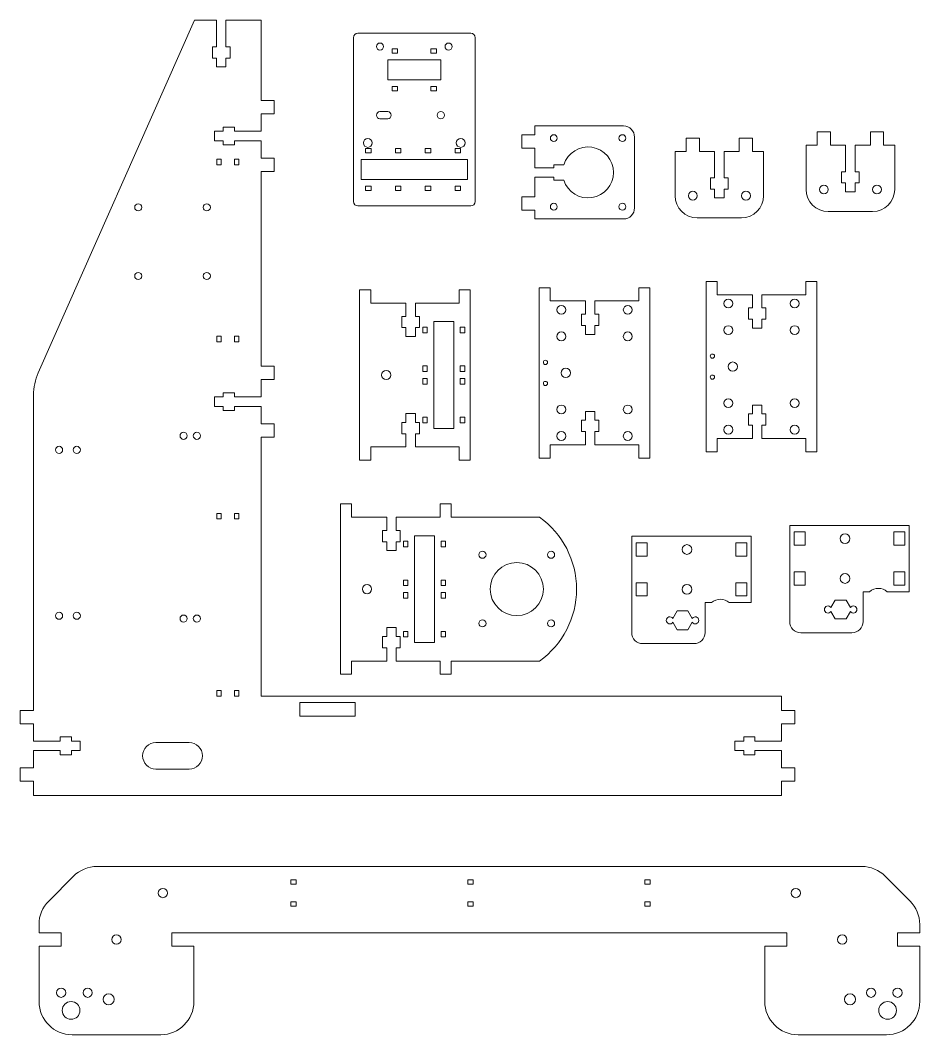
# Model space of a CAD drawing. Header units: millimetres. Extents: x -331 to 110, y -753 to 749.
# Drawn here: x -301.8 to 104.6, y 291.1 to 749.4 of the extents above; entities that cross this region are included whole.
import ezdxf

# ---------------------------------------------------------------- set-up
doc = ezdxf.new("R2010")
doc.units = ezdxf.units.MM

msp = doc.modelspace()

# ---------------------------------------------------------------- linework, layer by layer
at = {"color": 7, "linetype": 'Continuous', "lineweight": 15}
for p, q in [((-223.01, 749.37), (-293.66, 590.16)), ((-213.11, 749.37), (-223.01, 749.37)), ((-213.11, 749.37), (-213.11, 737.37)), ((-193.01, 749.37), (-208.91, 749.37)), ((-208.91, 737.37), (-208.91, 749.37)), ((-193.01, 749.37), (-193.01, 713.11)), ((-98.26, 743.49), (-149.26, 743.49)), ((-151.26, 741.49), (-151.26, 667.49)), ((-96.26, 667.49), (-96.26, 741.49)), ((-213.11, 737.37), (-215.01, 737.37)), ((-215.01, 737.37), (-215.01, 732.27)), ((-207.01, 737.37), (-208.91, 737.37)), ((-207.01, 732.27), (-207.01, 737.37)), ((-131.28, 736.49), (-133.78, 736.49)), ((-133.78, 736.49), (-133.78, 734.49)), ((-133.78, 734.49), (-131.28, 734.49)), ((-131.28, 734.49), (-131.28, 736.49)), ((-116.23, 736.49), (-116.23, 734.49)), ((-113.73, 736.49), (-116.23, 736.49)), ((-116.23, 734.49), (-113.73, 734.49)), ((-113.73, 734.49), (-113.73, 736.49)), ((-215.01, 732.27), (-213.11, 732.27)), ((-213.11, 732.27), (-213.11, 728.27)), ((-208.91, 728.27), (-208.91, 732.27)), ((-208.91, 732.27), (-207.01, 732.27)), ((-111.73, 731.49), (-135.78, 731.49)), ((-135.78, 731.49), (-135.78, 722.49)), ((-111.73, 722.49), (-111.73, 731.49)), ((-213.11, 728.27), (-208.91, 728.27)), ((-135.78, 722.49), (-111.73, 722.49)), ((-131.28, 719.49), (-133.78, 719.49)), ((-133.78, 719.49), (-133.78, 717.49)), ((-131.28, 717.49), (-131.28, 719.49)), ((-113.73, 719.49), (-116.23, 719.49)), ((-116.23, 719.49), (-116.23, 717.49)), ((-113.73, 717.49), (-113.73, 719.49)), ((-133.78, 717.49), (-131.28, 717.49)), ((-116.23, 717.49), (-113.73, 717.49)), ((-187.01, 713.11), (-193.01, 713.11)), ((-187.01, 713.11), (-187.01, 707.11)), ((-187.01, 707.11), (-193.01, 707.11)), ((-193.01, 707.11), (-193.01, 699.31)), ((-135.76, 708.09), (-139.26, 708.09)), ((-205.01, 701.11), (-210.11, 701.11)), ((-210.11, 701.11), (-210.11, 699.31)), ((-205.01, 699.31), (-205.01, 701.11)), ((-139.26, 704.89), (-135.76, 704.89)), ((-29.22, 701.64), (-69.22, 701.64)), ((-69.22, 701.64), (-69.22, 697.64)), ((-210.11, 699.31), (-214.11, 699.31)), ((-214.11, 699.31), (-214.11, 694.91)), ((-193.01, 699.31), (-205.01, 699.31)), ((-75.22, 691.64), (-75.22, 697.64)), ((-75.22, 697.64), (-69.22, 697.64)), ((-24.22, 664.64), (-24.22, 696.64)), ((58.34, 698.94), (58.34, 692.94)), ((58.34, 698.94), (64.34, 698.94)), ((64.34, 698.94), (64.34, 692.94)), ((82.34, 698.94), (82.34, 692.94)), ((82.34, 698.94), (88.34, 698.94)), ((88.34, 698.94), (88.34, 692.94)), ((-214.11, 694.91), (-210.11, 694.91)), ((-210.11, 694.91), (-210.11, 693.11)), ((-210.11, 693.11), (-205.01, 693.11)), ((-205.01, 693.11), (-205.01, 694.91)), ((-205.01, 694.91), (-193.01, 694.91)), ((-193.01, 694.91), (-193.01, 687.11)), ((-0.88, 696.14), (-0.88, 690.14)), ((-0.88, 696.14), (5.12, 696.14)), ((5.12, 696.14), (5.12, 690.14)), ((23.12, 696.14), (23.12, 690.14)), ((23.12, 696.14), (29.12, 696.14)), ((29.12, 696.14), (29.12, 690.14)), ((58.34, 692.94), (53.34, 692.94)), ((53.34, 692.94), (53.34, 672.94)), ((71.14, 692.94), (64.34, 692.94)), ((71.14, 692.94), (71.14, 680.94)), ((75.54, 680.94), (75.54, 692.94)), ((82.34, 692.94), (75.54, 692.94)), ((93.34, 692.94), (88.34, 692.94)), ((93.34, 672.94), (93.34, 692.94)), ((-145.81, 691.49), (-145.81, 689.49)), ((-143.31, 691.49), (-145.81, 691.49)), ((-145.81, 689.49), (-143.31, 689.49)), ((-143.31, 689.49), (-143.31, 691.49)), ((-129.81, 691.49), (-132.31, 691.49)), ((-132.31, 691.49), (-132.31, 689.49)), ((-132.31, 689.49), (-129.81, 689.49)), ((-129.81, 689.49), (-129.81, 691.49)), ((-118.81, 691.49), (-118.81, 689.49)), ((-116.31, 691.49), (-118.81, 691.49)), ((-118.81, 689.49), (-116.31, 689.49)), ((-116.31, 689.49), (-116.31, 691.49)), ((-105.31, 691.49), (-105.31, 689.49)), ((-102.81, 691.49), (-105.31, 691.49)), ((-105.31, 689.49), (-102.81, 689.49)), ((-102.81, 689.49), (-102.81, 691.49)), ((-75.22, 691.64), (-69.22, 691.64)), ((-69.22, 691.64), (-69.22, 682.74)), ((-5.88, 690.14), (-5.88, 670.14)), ((-0.88, 690.14), (-5.88, 690.14)), ((11.92, 690.14), (5.12, 690.14)), ((11.92, 690.14), (11.92, 678.14)), ((16.32, 678.14), (16.32, 690.14)), ((23.12, 690.14), (16.32, 690.14)), ((34.12, 690.14), (29.12, 690.14)), ((34.12, 670.14), (34.12, 690.14)), ((-213.01, 686.62), (-213.01, 684.12)), ((-211.01, 686.62), (-213.01, 686.62)), ((-213.01, 684.12), (-211.01, 684.12)), ((-211.01, 684.12), (-211.01, 686.62)), ((-205.01, 686.62), (-205.01, 684.12)), ((-203.01, 686.62), (-205.01, 686.62)), ((-205.01, 684.12), (-203.01, 684.12)), ((-203.01, 684.12), (-203.01, 686.62)), ((-187.01, 687.11), (-193.01, 687.11)), ((-187.01, 687.11), (-187.01, 681.11)), ((-99.71, 686.49), (-147.81, 686.49)), ((-147.81, 686.49), (-147.81, 677.49)), ((-99.71, 677.49), (-99.71, 686.49)), ((-56.18, 684.14), (-60.72, 684.14)), ((-60.72, 684.14), (-60.72, 682.74)), ((-187.01, 681.11), (-193.01, 681.11)), ((-193.01, 681.11), (-193.01, 593.11)), ((-60.72, 682.74), (-69.22, 682.74)), ((-69.22, 678.54), (-69.22, 669.64)), ((-60.72, 678.54), (-69.22, 678.54)), ((-60.72, 678.54), (-60.72, 677.14)), ((71.14, 680.94), (69.34, 680.94)), ((69.34, 680.94), (69.34, 675.94)), ((77.34, 680.94), (75.54, 680.94)), ((77.34, 675.94), (77.34, 680.94)), ((-147.81, 677.49), (-99.71, 677.49)), ((-145.81, 674.49), (-145.81, 672.49)), ((-143.31, 674.49), (-145.81, 674.49)), ((-143.31, 672.49), (-143.31, 674.49)), ((-132.31, 674.49), (-132.31, 672.49)), ((-129.81, 674.49), (-132.31, 674.49)), ((-129.81, 672.49), (-129.81, 674.49)), ((-116.31, 674.49), (-118.81, 674.49)), ((-118.81, 674.49), (-118.81, 672.49)), ((-116.31, 672.49), (-116.31, 674.49)), ((-102.81, 674.49), (-105.31, 674.49)), ((-105.31, 674.49), (-105.31, 672.49)), ((-102.81, 672.49), (-102.81, 674.49)), ((-56.18, 677.14), (-60.72, 677.14)), ((11.92, 678.14), (10.12, 678.14)), ((10.12, 678.14), (10.12, 673.14)), ((18.12, 678.14), (16.32, 678.14)), ((18.12, 673.14), (18.12, 678.14)), ((69.34, 675.94), (71.14, 675.94)), ((71.14, 675.94), (71.14, 671.94)), ((75.54, 671.94), (75.54, 675.94)), ((75.54, 675.94), (77.34, 675.94)), ((-145.81, 672.49), (-143.31, 672.49)), ((-132.31, 672.49), (-129.81, 672.49)), ((-118.81, 672.49), (-116.31, 672.49)), ((-105.31, 672.49), (-102.81, 672.49)), ((-75.22, 663.64), (-75.22, 669.64)), ((-75.22, 669.64), (-69.22, 669.64)), ((10.12, 673.14), (11.92, 673.14)), ((11.92, 673.14), (11.92, 669.14)), ((11.92, 669.14), (16.32, 669.14)), ((16.32, 669.14), (16.32, 673.14)), ((16.32, 673.14), (18.12, 673.14)), ((71.14, 671.94), (75.54, 671.94)), ((-149.26, 665.49), (-98.26, 665.49)), ((-75.22, 663.64), (-69.22, 663.64)), ((-69.22, 663.64), (-69.22, 659.64)), ((4.12, 660.14), (24.12, 660.14)), ((63.34, 662.94), (83.34, 662.94)), ((-69.22, 659.64), (-29.22, 659.64)), ((-67.29, 628.57), (-67.29, 551.57)), ((-67.29, 628.57), (-62.29, 628.57)), ((-62.29, 628.57), (-62.29, 622.57)), ((-22.29, 628.57), (-22.29, 622.57)), ((-22.29, 628.57), (-17.29, 628.57)), ((-17.29, 551.57), (-17.29, 628.57)), ((8.16, 631.42), (8.16, 554.42)), ((8.16, 631.42), (13.16, 631.42)), ((13.16, 631.42), (13.16, 625.42)), ((53.16, 631.42), (53.16, 625.42)), ((53.16, 631.42), (58.16, 631.42)), ((58.16, 554.42), (58.16, 631.42)), ((-148.45, 627.63), (-148.45, 550.63)), ((-148.45, 627.63), (-143.45, 627.63)), ((-143.45, 627.63), (-143.45, 621.63)), ((-103.45, 627.63), (-98.45, 627.63)), ((-103.45, 627.63), (-103.45, 621.63)), ((-98.45, 550.63), (-98.45, 627.63)), ((29.06, 625.42), (13.16, 625.42)), ((29.06, 625.42), (29.06, 619.42)), ((33.26, 619.42), (33.26, 625.42)), ((53.16, 625.42), (33.26, 625.42)), ((-127.65, 621.63), (-143.45, 621.63)), ((-127.65, 621.63), (-127.65, 615.63)), ((-123.25, 615.63), (-123.25, 621.63)), ((-103.45, 621.63), (-123.25, 621.63)), ((-46.39, 622.57), (-62.29, 622.57)), ((-46.39, 622.57), (-46.39, 616.57)), ((-42.19, 616.57), (-42.19, 622.57)), ((-22.29, 622.57), (-42.19, 622.57)), ((29.06, 619.42), (27.26, 619.42)), ((27.26, 619.42), (27.26, 614.32)), ((35.06, 619.42), (33.26, 619.42)), ((35.06, 614.32), (35.06, 619.42)), ((-127.65, 615.63), (-129.45, 615.63)), ((-129.45, 615.63), (-129.45, 610.53)), ((-121.45, 615.63), (-123.25, 615.63)), ((-121.45, 610.53), (-121.45, 615.63)), ((-46.39, 616.57), (-48.19, 616.57)), ((-48.19, 616.57), (-48.19, 611.47)), ((-40.39, 616.57), (-42.19, 616.57)), ((-40.39, 611.47), (-40.39, 616.57)), ((27.26, 614.32), (29.06, 614.32)), ((29.06, 614.32), (29.06, 610.32)), ((33.26, 610.32), (33.26, 614.32)), ((33.26, 614.32), (35.06, 614.32)), ((-129.45, 610.53), (-127.65, 610.53)), ((-127.65, 610.53), (-127.65, 606.53)), ((-123.25, 606.53), (-123.25, 610.53)), ((-123.25, 610.53), (-121.45, 610.53)), ((-117.95, 610.73), (-119.95, 610.73)), ((-119.95, 610.73), (-119.95, 608.23)), ((-117.95, 608.23), (-117.95, 610.73)), ((-105.95, 613.23), (-114.95, 613.23)), ((-114.95, 613.23), (-114.95, 565.03)), ((-105.95, 565.03), (-105.95, 613.23)), ((-100.95, 610.73), (-102.95, 610.73)), ((-102.95, 610.73), (-102.95, 608.23)), ((-100.95, 608.23), (-100.95, 610.73)), ((-48.19, 611.47), (-46.39, 611.47)), ((-46.39, 611.47), (-46.39, 607.47)), ((-42.19, 607.47), (-42.19, 611.47)), ((-42.19, 611.47), (-40.39, 611.47)), ((29.06, 610.32), (33.26, 610.32)), ((-213.01, 606.62), (-213.01, 604.12)), ((-211.01, 606.62), (-213.01, 606.62)), ((-211.01, 604.12), (-211.01, 606.62)), ((-205.01, 606.62), (-205.01, 604.12)), ((-203.01, 606.62), (-205.01, 606.62)), ((-203.01, 604.12), (-203.01, 606.62)), ((-127.65, 606.53), (-123.25, 606.53)), ((-119.95, 608.23), (-117.95, 608.23)), ((-102.95, 608.23), (-100.95, 608.23)), ((-46.39, 607.47), (-42.19, 607.47)), ((-213.01, 604.12), (-211.01, 604.12)), ((-205.01, 604.12), (-203.01, 604.12)), ((-187.01, 593.11), (-193.01, 593.11)), ((-187.01, 593.11), (-187.01, 587.11)), ((-117.95, 593.23), (-119.95, 593.23)), ((-119.95, 593.23), (-119.95, 590.73)), ((-117.95, 590.73), (-117.95, 593.23)), ((-100.95, 593.23), (-102.95, 593.23)), ((-102.95, 593.23), (-102.95, 590.73)), ((-100.95, 590.73), (-100.95, 593.23)), ((-187.01, 587.11), (-193.01, 587.11)), ((-193.01, 587.11), (-193.01, 579.31)), ((-119.95, 590.73), (-117.95, 590.73)), ((-117.95, 587.53), (-119.95, 587.53)), ((-119.95, 587.53), (-119.95, 585.03)), ((-117.95, 585.03), (-117.95, 587.53)), ((-102.95, 590.73), (-100.95, 590.73)), ((-100.95, 587.53), (-102.95, 587.53)), ((-102.95, 587.53), (-102.95, 585.03)), ((-100.95, 585.03), (-100.95, 587.53)), ((-119.95, 585.03), (-117.95, 585.03)), ((-102.95, 585.03), (-100.95, 585.03)), ((-295.81, 437.62), (-295.81, 580.02)), ((-210.11, 579.31), (-214.11, 579.31)), ((-214.11, 579.31), (-214.11, 574.91)), ((-205.01, 581.11), (-210.11, 581.11)), ((-210.11, 581.11), (-210.11, 579.31)), ((-205.01, 579.31), (-205.01, 581.11)), ((-193.01, 579.31), (-205.01, 579.31)), ((-214.11, 574.91), (-210.11, 574.91)), ((-210.11, 574.91), (-210.11, 573.11)), ((-210.11, 573.11), (-205.01, 573.11)), ((-205.01, 573.11), (-205.01, 574.91)), ((-205.01, 574.91), (-193.01, 574.91)), ((-193.01, 574.91), (-193.01, 567.11)), ((33.26, 575.52), (29.06, 575.52)), ((29.06, 575.52), (29.06, 571.52)), ((33.26, 571.52), (33.26, 575.52)), ((-123.25, 571.73), (-127.65, 571.73)), ((-127.65, 571.73), (-127.65, 567.73)), ((-123.25, 567.73), (-123.25, 571.73)), ((-117.95, 570.03), (-119.95, 570.03)), ((-119.95, 570.03), (-119.95, 567.53)), ((-117.95, 567.53), (-117.95, 570.03)), ((-100.95, 570.03), (-102.95, 570.03)), ((-102.95, 570.03), (-102.95, 567.53)), ((-100.95, 567.53), (-100.95, 570.03)), ((-46.39, 568.67), (-48.19, 568.67)), ((-48.19, 568.67), (-48.19, 563.57)), ((-46.39, 572.67), (-46.39, 568.67)), ((-42.19, 572.67), (-46.39, 572.67)), ((-42.19, 568.67), (-42.19, 572.67)), ((-40.39, 568.67), (-42.19, 568.67)), ((-40.39, 563.57), (-40.39, 568.67)), ((27.26, 571.52), (27.26, 566.42)), ((29.06, 571.52), (27.26, 571.52)), ((35.06, 571.52), (33.26, 571.52)), ((35.06, 566.42), (35.06, 571.52)), ((-187.01, 567.11), (-193.01, 567.11)), ((-187.01, 567.11), (-187.01, 561.11)), ((-127.65, 567.73), (-129.45, 567.73)), ((-129.45, 567.73), (-129.45, 562.63)), ((-121.45, 567.73), (-123.25, 567.73)), ((-121.45, 562.63), (-121.45, 567.73)), ((-119.95, 567.53), (-117.95, 567.53)), ((-114.95, 565.03), (-105.95, 565.03)), ((-102.95, 567.53), (-100.95, 567.53)), ((27.26, 566.42), (29.06, 566.42)), ((29.06, 566.42), (29.06, 560.42)), ((33.26, 560.42), (33.26, 566.42)), ((33.26, 566.42), (35.06, 566.42)), ((-187.01, 561.11), (-193.01, 561.11)), ((-193.01, 561.11), (-193.01, 444.12)), ((-129.45, 562.63), (-127.65, 562.63)), ((-127.65, 562.63), (-127.65, 556.63)), ((-123.25, 556.63), (-123.25, 562.63)), ((-123.25, 562.63), (-121.45, 562.63)), ((-48.19, 563.57), (-46.39, 563.57)), ((-46.39, 563.57), (-46.39, 557.57)), ((-42.19, 557.57), (-42.19, 563.57)), ((-42.19, 563.57), (-40.39, 563.57)), ((13.16, 560.42), (29.06, 560.42)), ((13.16, 554.42), (13.16, 560.42)), ((33.26, 560.42), (53.16, 560.42)), ((53.16, 554.42), (53.16, 560.42)), ((-143.45, 556.63), (-127.65, 556.63)), ((-143.45, 550.63), (-143.45, 556.63)), ((-123.25, 556.63), (-103.45, 556.63)), ((-103.45, 550.63), (-103.45, 556.63)), ((-62.29, 557.57), (-46.39, 557.57)), ((-62.29, 551.57), (-62.29, 557.57)), ((-42.19, 557.57), (-22.29, 557.57)), ((-22.29, 551.57), (-22.29, 557.57)), ((-148.45, 550.63), (-143.45, 550.63)), ((-103.45, 550.63), (-98.45, 550.63)), ((-67.29, 551.57), (-62.29, 551.57)), ((-22.29, 551.57), (-17.29, 551.57)), ((8.16, 554.42), (13.16, 554.42)), ((53.16, 554.42), (58.16, 554.42)), ((-157.12, 530.93), (-157.12, 453.93)), ((-157.12, 530.93), (-152.12, 530.93)), ((-152.12, 530.93), (-152.12, 524.93)), ((-112.12, 530.93), (-112.12, 524.93)), ((-112.12, 530.93), (-107.12, 530.93)), ((-107.12, 524.93), (-107.12, 530.93)), ((-213.01, 526.62), (-213.01, 524.12)), ((-211.01, 526.62), (-213.01, 526.62)), ((-213.01, 524.12), (-211.01, 524.12)), ((-211.01, 524.12), (-211.01, 526.62)), ((-205.01, 526.62), (-205.01, 524.12)), ((-203.01, 526.62), (-205.01, 526.62)), ((-205.01, 524.12), (-203.01, 524.12)), ((-203.01, 524.12), (-203.01, 526.62)), ((-136.22, 524.93), (-152.12, 524.93)), ((-136.22, 524.93), (-136.22, 518.93)), ((-132.02, 518.93), (-132.02, 524.93)), ((-112.12, 524.93), (-132.02, 524.93)), ((-107.12, 524.93), (-67.12, 524.93)), ((-136.22, 518.93), (-138.12, 518.93)), ((-138.12, 518.93), (-138.12, 513.83)), ((-130.12, 518.93), (-132.02, 518.93)), ((-130.12, 513.83), (-130.12, 518.93)), ((99.9, 521.22), (45.9, 521.22)), ((45.9, 521.22), (45.9, 477.72)), ((47.9, 518.22), (47.9, 512.22)), ((52.9, 518.22), (47.9, 518.22)), ((52.9, 512.22), (52.9, 518.22)), ((92.9, 518.22), (92.9, 512.22)), ((97.9, 518.22), (92.9, 518.22)), ((97.9, 512.22), (97.9, 518.22)), ((99.9, 491.22), (99.9, 521.22)), ((-138.12, 513.83), (-136.22, 513.83)), ((-136.22, 513.83), (-136.22, 509.83)), ((-132.02, 509.83), (-132.02, 513.83)), ((-132.02, 513.83), (-130.12, 513.83)), ((-126.62, 514.03), (-128.62, 514.03)), ((-128.62, 514.03), (-128.62, 511.53)), ((-126.62, 511.53), (-126.62, 514.03)), ((-114.62, 516.53), (-123.62, 516.53)), ((-123.62, 516.53), (-123.62, 468.33)), ((-114.62, 468.33), (-114.62, 516.53)), ((-109.62, 514.03), (-111.62, 514.03)), ((-111.62, 514.03), (-111.62, 511.53)), ((-109.62, 511.53), (-109.62, 514.03)), ((-25.52, 516.31), (-25.52, 472.81)), ((28.48, 516.31), (-25.52, 516.31)), ((-18.52, 513.31), (-23.52, 513.31)), ((-23.52, 513.31), (-23.52, 507.31)), ((-18.52, 507.31), (-18.52, 513.31)), ((26.48, 513.31), (21.48, 513.31)), ((21.48, 513.31), (21.48, 507.31)), ((26.48, 507.31), (26.48, 513.31)), ((28.48, 486.31), (28.48, 516.31)), ((-136.22, 509.83), (-132.02, 509.83)), ((-128.62, 511.53), (-126.62, 511.53)), ((-111.62, 511.53), (-109.62, 511.53)), ((47.9, 512.22), (52.9, 512.22)), ((92.9, 512.22), (97.9, 512.22)), ((-23.52, 507.31), (-18.52, 507.31)), ((21.48, 507.31), (26.48, 507.31)), ((52.9, 500.22), (47.9, 500.22)), ((47.9, 500.22), (47.9, 494.22)), ((52.9, 494.22), (52.9, 500.22)), ((92.9, 500.22), (92.9, 494.22)), ((97.9, 500.22), (92.9, 500.22)), ((97.9, 494.22), (97.9, 500.22)), ((-126.62, 496.53), (-128.62, 496.53)), ((-128.62, 496.53), (-128.62, 494.03)), ((-126.62, 494.03), (-126.62, 496.53)), ((-109.62, 496.53), (-111.62, 496.53)), ((-111.62, 496.53), (-111.62, 494.03)), ((-109.62, 494.03), (-109.62, 496.53)), ((-23.52, 495.31), (-23.52, 489.31)), ((-18.52, 495.31), (-23.52, 495.31)), ((-18.52, 489.31), (-18.52, 495.31)), ((21.48, 495.31), (21.48, 489.31)), ((26.48, 495.31), (21.48, 495.31)), ((26.48, 489.31), (26.48, 495.31)), ((-128.62, 494.03), (-126.62, 494.03)), ((-126.62, 490.83), (-128.62, 490.83)), ((-128.62, 490.83), (-128.62, 488.33)), ((-126.62, 488.33), (-126.62, 490.83)), ((-111.62, 494.03), (-109.62, 494.03)), ((-109.62, 490.83), (-111.62, 490.83)), ((-111.62, 490.83), (-111.62, 488.33)), ((-109.62, 488.33), (-109.62, 490.83)), ((47.9, 494.22), (52.9, 494.22)), ((79.04, 491.22), (81.98, 491.22)), ((79.04, 491.22), (79.04, 477.72)), ((89.98, 491.22), (99.9, 491.22)), ((92.9, 494.22), (97.9, 494.22)), ((-128.62, 488.33), (-126.62, 488.33)), ((-111.62, 488.33), (-109.62, 488.33)), ((-23.52, 489.31), (-18.52, 489.31)), ((7.62, 486.31), (10.56, 486.31)), ((7.62, 486.31), (7.62, 472.81)), ((18.56, 486.31), (28.48, 486.31)), ((21.48, 489.31), (26.48, 489.31)), ((66.45, 487.47), (64.49, 484.09)), ((71.35, 487.47), (66.45, 487.47)), ((73.31, 484.09), (71.35, 487.47)), ((-4.97, 482.56), (-6.93, 479.18)), ((-0.07, 482.56), (-4.97, 482.56)), ((1.89, 479.18), (-0.07, 482.56)), ((64.49, 482.35), (66.45, 478.97)), ((71.35, 478.97), (73.31, 482.35)), ((-6.93, 477.44), (-4.97, 474.06)), ((-0.07, 474.06), (1.89, 477.44)), ((66.45, 478.97), (71.35, 478.97)), ((-132.02, 475.03), (-136.22, 475.03)), ((-136.22, 475.03), (-136.22, 471.03)), ((-132.02, 471.03), (-132.02, 475.03)), ((-126.62, 473.33), (-128.62, 473.33)), ((-128.62, 473.33), (-128.62, 470.83)), ((-126.62, 470.83), (-126.62, 473.33)), ((-109.62, 473.33), (-111.62, 473.33)), ((-111.62, 473.33), (-111.62, 470.83)), ((-109.62, 470.83), (-109.62, 473.33)), ((-4.97, 474.06), (-0.07, 474.06)), ((50.9, 472.72), (74.04, 472.72)), ((-136.22, 471.03), (-138.12, 471.03)), ((-138.12, 471.03), (-138.12, 465.93)), ((-130.12, 471.03), (-132.02, 471.03)), ((-130.12, 465.93), (-130.12, 471.03)), ((-128.62, 470.83), (-126.62, 470.83)), ((-123.62, 468.33), (-114.62, 468.33)), ((-111.62, 470.83), (-109.62, 470.83)), ((-20.52, 467.81), (2.62, 467.81)), ((-138.12, 465.93), (-136.22, 465.93)), ((-136.22, 465.93), (-136.22, 459.93)), ((-132.02, 459.93), (-132.02, 465.93)), ((-132.02, 465.93), (-130.12, 465.93)), ((-152.12, 459.93), (-136.22, 459.93)), ((-152.12, 453.93), (-152.12, 459.93)), ((-132.02, 459.93), (-112.12, 459.93)), ((-112.12, 453.93), (-112.12, 459.93)), ((-107.12, 453.93), (-107.12, 459.93)), ((-67.12, 459.93), (-107.12, 459.93)), ((-157.12, 453.93), (-152.12, 453.93)), ((-112.12, 453.93), (-107.12, 453.93)), ((-211.01, 446.62), (-213.01, 446.62)), ((-213.01, 446.62), (-213.01, 444.12)), ((-211.01, 444.12), (-211.01, 446.62)), ((-203.01, 446.62), (-205.01, 446.62)), ((-205.01, 446.62), (-205.01, 444.12)), ((-203.01, 444.12), (-203.01, 446.62)), ((-213.01, 444.12), (-211.01, 444.12)), ((-205.01, 444.12), (-203.01, 444.12)), ((42.19, 444.12), (-193.01, 444.12)), ((-150.49, 441.24), (-175.54, 441.24)), ((-175.54, 441.24), (-175.54, 434.99)), ((-150.49, 434.99), (-150.49, 441.24)), ((42.19, 444.12), (42.19, 437.62)), ((-301.81, 437.62), (-301.81, 431.62)), ((-301.81, 437.62), (-295.81, 437.62)), ((48.19, 437.62), (42.19, 437.62)), ((48.19, 437.62), (48.19, 431.62)), ((-301.81, 431.62), (-295.81, 431.62)), ((-295.81, 423.72), (-295.81, 431.62)), ((-175.54, 434.99), (-150.49, 434.99)), ((48.19, 431.62), (42.19, 431.62)), ((42.19, 431.62), (42.19, 423.72)), ((-295.81, 423.72), (-283.81, 423.72)), ((-283.81, 425.62), (-278.71, 425.62)), ((-283.81, 423.72), (-283.81, 425.62)), ((-278.71, 425.62), (-278.71, 423.72)), ((-278.71, 423.72), (-274.71, 423.72)), ((-274.71, 423.72), (-274.71, 419.52)), ((-225.51, 423.12), (-240.51, 423.12)), ((25.09, 423.72), (21.09, 423.72)), ((21.09, 423.72), (21.09, 419.52)), ((30.19, 425.62), (25.09, 425.62)), ((25.09, 425.62), (25.09, 423.72)), ((30.19, 423.72), (30.19, 425.62)), ((42.19, 423.72), (30.19, 423.72)), ((-295.81, 411.62), (-295.81, 419.52)), ((-283.81, 419.52), (-295.81, 419.52)), ((-283.81, 417.62), (-283.81, 419.52)), ((-278.71, 417.62), (-283.81, 417.62)), ((-278.71, 419.52), (-278.71, 417.62)), ((-274.71, 419.52), (-278.71, 419.52)), ((21.09, 419.52), (25.09, 419.52)), ((25.09, 419.52), (25.09, 417.62)), ((25.09, 417.62), (30.19, 417.62)), ((30.19, 417.62), (30.19, 419.52)), ((30.19, 419.52), (42.19, 419.52)), ((42.19, 419.52), (42.19, 411.62)), ((-301.81, 411.62), (-301.81, 405.62)), ((-301.81, 411.62), (-295.81, 411.62)), ((-240.51, 411.12), (-225.51, 411.12)), ((48.19, 411.62), (42.19, 411.62)), ((48.19, 411.62), (48.19, 405.62)), ((-301.81, 405.62), (-295.81, 405.62)), ((-295.81, 399.12), (-295.81, 405.62)), ((48.19, 405.62), (42.19, 405.62)), ((42.19, 405.62), (42.19, 399.12)), ((-295.81, 399.12), (42.19, 399.12)), ((78.44, 367.13), (-267.14, 367.13)), ((-277.74, 362.74), (-288.96, 351.53)), ((100.26, 351.53), (89.04, 362.74)), ((-177.12, 361.13), (-179.62, 361.13)), ((-179.62, 361.13), (-179.62, 359.13)), ((-179.62, 359.13), (-177.12, 359.13)), ((-177.12, 359.13), (-177.12, 361.13)), ((-97.12, 361.13), (-99.62, 361.13)), ((-99.62, 361.13), (-99.62, 359.13)), ((-99.62, 359.13), (-97.12, 359.13)), ((-97.12, 359.13), (-97.12, 361.13)), ((-17.12, 361.13), (-19.62, 361.13)), ((-19.62, 361.13), (-19.62, 359.13)), ((-19.62, 359.13), (-17.12, 359.13)), ((-17.12, 359.13), (-17.12, 361.13)), ((-177.12, 351.13), (-179.62, 351.13)), ((-179.62, 351.13), (-179.62, 349.13)), ((-179.62, 349.13), (-177.12, 349.13)), ((-177.12, 349.13), (-177.12, 351.13)), ((-99.62, 351.13), (-99.62, 349.13)), ((-97.12, 351.13), (-99.62, 351.13)), ((-99.62, 349.13), (-97.12, 349.13)), ((-97.12, 349.13), (-97.12, 351.13)), ((-17.12, 351.13), (-19.62, 351.13)), ((-19.62, 351.13), (-19.62, 349.13)), ((-19.62, 349.13), (-17.12, 349.13)), ((-17.12, 349.13), (-17.12, 351.13)), ((-293.35, 340.92), (-293.35, 337.13)), ((104.65, 337.13), (104.65, 340.92)), ((-283.33, 337.13), (-293.35, 337.13)), ((-283.33, 331.11), (-283.33, 337.13)), ((-233.37, 337.13), (-233.37, 331.11)), ((-233.37, 337.13), (44.67, 337.13)), ((44.67, 337.13), (44.67, 331.11)), ((94.63, 337.13), (104.65, 337.13)), ((94.63, 331.11), (94.63, 337.13)), ((-293.35, 331.11), (-283.33, 331.11)), ((-293.35, 331.11), (-293.35, 306.13)), ((-233.37, 331.11), (-223.35, 331.11)), ((-223.35, 306.13), (-223.35, 331.11)), ((34.65, 306.13), (34.65, 331.11)), ((44.67, 331.11), (34.65, 331.11)), ((104.65, 331.11), (94.63, 331.11)), ((104.65, 306.13), (104.65, 331.11)), ((-238.35, 291.13), (-278.35, 291.13)), ((49.65, 291.13), (89.65, 291.13))]:
    msp.add_line(p, q, dxfattribs=at)
for centre, radius in [((-139.26, 737.49), 1.6), ((-108.26, 737.49), 1.6), ((-111.76, 706.49), 1.65), ((-60.72, 696.14), 1.55), ((-29.72, 696.14), 1.55), ((-144.76, 693.99), 2.02), ((-102.76, 693.99), 2.02), ((61.34, 672.94), 2), ((85.34, 672.94), 2), ((2.12, 670.14), 2), ((26.12, 670.14), 2), ((-248.51, 664.87), 1.6), ((-217.51, 664.87), 1.6), ((-60.72, 665.14), 1.55), ((-29.72, 665.14), 1.55), ((-248.51, 633.87), 1.6), ((-217.51, 633.87), 1.6), ((18.16, 621.42), 2), ((48.16, 621.42), 2), ((-57.29, 618.57), 2), ((-27.29, 618.57), 2), ((18.16, 609.42), 2), ((48.16, 609.42), 2), ((-57.29, 606.57), 2), ((-27.29, 606.57), 2), ((-64.49, 594.82), 0.95), ((10.96, 597.67), 0.95), ((-136.45, 589.13), 2.1), ((-55.29, 590.07), 2.1), ((20.16, 592.92), 2.1), ((10.96, 588.17), 0.95), ((-64.49, 585.32), 0.95), ((18.16, 576.42), 2), ((48.16, 576.42), 2), ((-57.29, 573.57), 2), ((-27.29, 573.57), 2), ((18.16, 564.42), 2), ((48.16, 564.42), 2), ((-228.01, 561.67), 1.6), ((-222.01, 561.67), 1.6), ((-57.29, 561.57), 2), ((-27.29, 561.57), 2), ((-284.27, 555.32), 1.6), ((-276.27, 555.32), 1.6), ((70.9, 515.22), 2.2), ((-92.94, 507.93), 1.6), ((-61.94, 507.93), 1.6), ((-0.52, 510.31), 2.2), ((-77.44, 492.43), 12), ((70.9, 497.22), 2.2), ((-145.12, 492.43), 2.1), ((-0.52, 492.31), 2.2), ((-284.27, 480.39), 1.6), ((-276.27, 480.39), 1.6), ((-228.01, 479.12), 1.6), ((-222.01, 479.12), 1.6), ((-92.94, 476.93), 1.6), ((-61.94, 476.93), 1.6), ((-237.34, 355.13), 2.1), ((48.64, 355.13), 2.1), ((-258.35, 334.12), 2.1), ((69.65, 334.12), 2.1), ((-283.35, 310.11), 2.1), ((-271.35, 310.11), 2.1), ((82.65, 310.11), 2.1), ((94.65, 310.11), 2.1), ((-261.85, 307.11), 2.5), ((73.15, 307.11), 2.5), ((-278.85, 302.11), 4), ((90.15, 302.11), 4)]:
    msp.add_circle(centre, radius, dxfattribs=at)
for centre, radius, start, end in [((-149.26, 741.49), 2, 90, 180), ((-98.26, 741.49), 2, 0, 90), ((-139.26, 706.49), 1.6, 90, 270), ((-135.76, 706.49), 1.6, 270, 90), ((-29.22, 696.64), 5, 0, 90), ((-45.22, 680.64), 11.5, 197.7189, 162.2811), ((4.12, 670.14), 10, 180, 270), ((24.12, 670.14), 10, 270, 0), ((63.34, 672.94), 10, 180, 270), ((83.34, 672.94), 10, 270, 0), ((-149.26, 667.49), 2, 180, 270), ((-98.26, 667.49), 2, 270, 0), ((-29.22, 664.64), 5, 270, 0), ((-270.81, 580.02), 25, 156.0691, 180), ((-90.44, 492.43), 40, 305.6591, 54.3409), ((85.98, 486.75), 6, 48.1897, 131.8103), ((14.56, 481.83), 6, 48.1897, 131.8103), ((63.15, 483.22), 1.6, 32.8689, 327.1311), ((74.65, 483.22), 1.6, 212.8689, 147.1311), ((-8.27, 478.31), 1.6, 32.8689, 327.1311), ((3.23, 478.31), 1.6, 212.8689, 147.1311), ((50.9, 477.72), 5, 180, 270), ((74.04, 477.72), 5, 270, 0), ((-20.52, 472.81), 5, 180, 270), ((2.62, 472.81), 5, 270, 0), ((-240.51, 417.12), 6, 90, 270), ((-225.51, 417.12), 6, 270, 90), ((-267.14, 352.13), 15, 90, 135), ((78.44, 352.13), 15, 45, 90), ((-278.35, 340.92), 15, 135, 180), ((89.65, 340.92), 15, 0, 45), ((-278.35, 306.13), 15, 180, 270), ((-238.35, 306.13), 15, 270, 0), ((49.65, 306.13), 15, 180, 270), ((89.65, 306.13), 15, 270, 0)]:
    msp.add_arc(centre, radius, start, end, dxfattribs=at)

doc.saveas('drawing.dxf')
